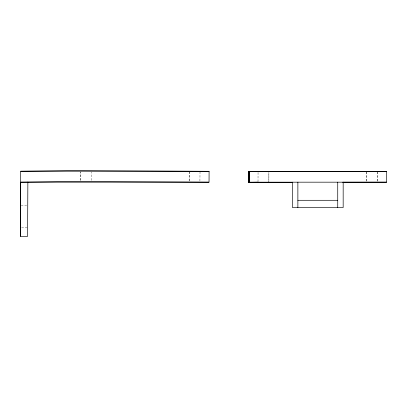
<?xml version="1.0" encoding="UTF-8"?>
<svg xmlns="http://www.w3.org/2000/svg" width="407" height="407" viewBox="0 0 407 407"><rect width="100%" height="100%" fill="white"/><g stroke="black" fill="none" stroke-linecap="round" stroke-linejoin="round"><path stroke-width="0.31" stroke-dasharray="2.04 1.53" d="M80.413 180.342L80.454 171.886M80.454 180.342L80.494 171.886M91.285 180.393L91.285 171.937M189.128 180.871L189.179 171.21M189.194 180.871L189.24 171.21M199.918 180.927L200.03 171.261M21.103 205.632L27.747 205.657M21.602 227.187L27.64 227.213M377.584 171.912L377.584 182.178M377.518 171.912L377.518 182.178M366.793 171.912L366.793 182.178M366.732 171.912L366.732 182.178M268.885 181.573L268.885 172.512L268.844 182.178M258.053 172.512L258.013 182.178"/><path stroke-width="0.61" d="M258.053 182.178L248.901 182.372L248.957 171.306L248.901 182.372L292.699 182.311M20.35 236.33L20.615 182.178L71.546 181.502L209.04 182.178L209.096 171.306L71.403 170.635L20.671 171.306L20.35 236.33L27.6 236.365L27.864 182.082M249.15 171.306L386.65 171.306L386.65 182.178L248.957 182.178L249.15 171.306L258.053 171.306M248.901 182.372L248.957 171.306L386.65 171.306M249.15 171.505L262.698 171.306M342.694 182.224L386.65 182.178M209.096 171.306L20.671 171.174M20.813 182.178L208.872 182.178M297.873 200.295L337.734 200.295M249.053 171.505L248.957 182.178M343.167 182.178L343.167 207.545L292.44 207.545L292.44 182.178M337.734 182.178L337.734 207.545M297.873 182.178L297.873 207.545"/></g></svg>
